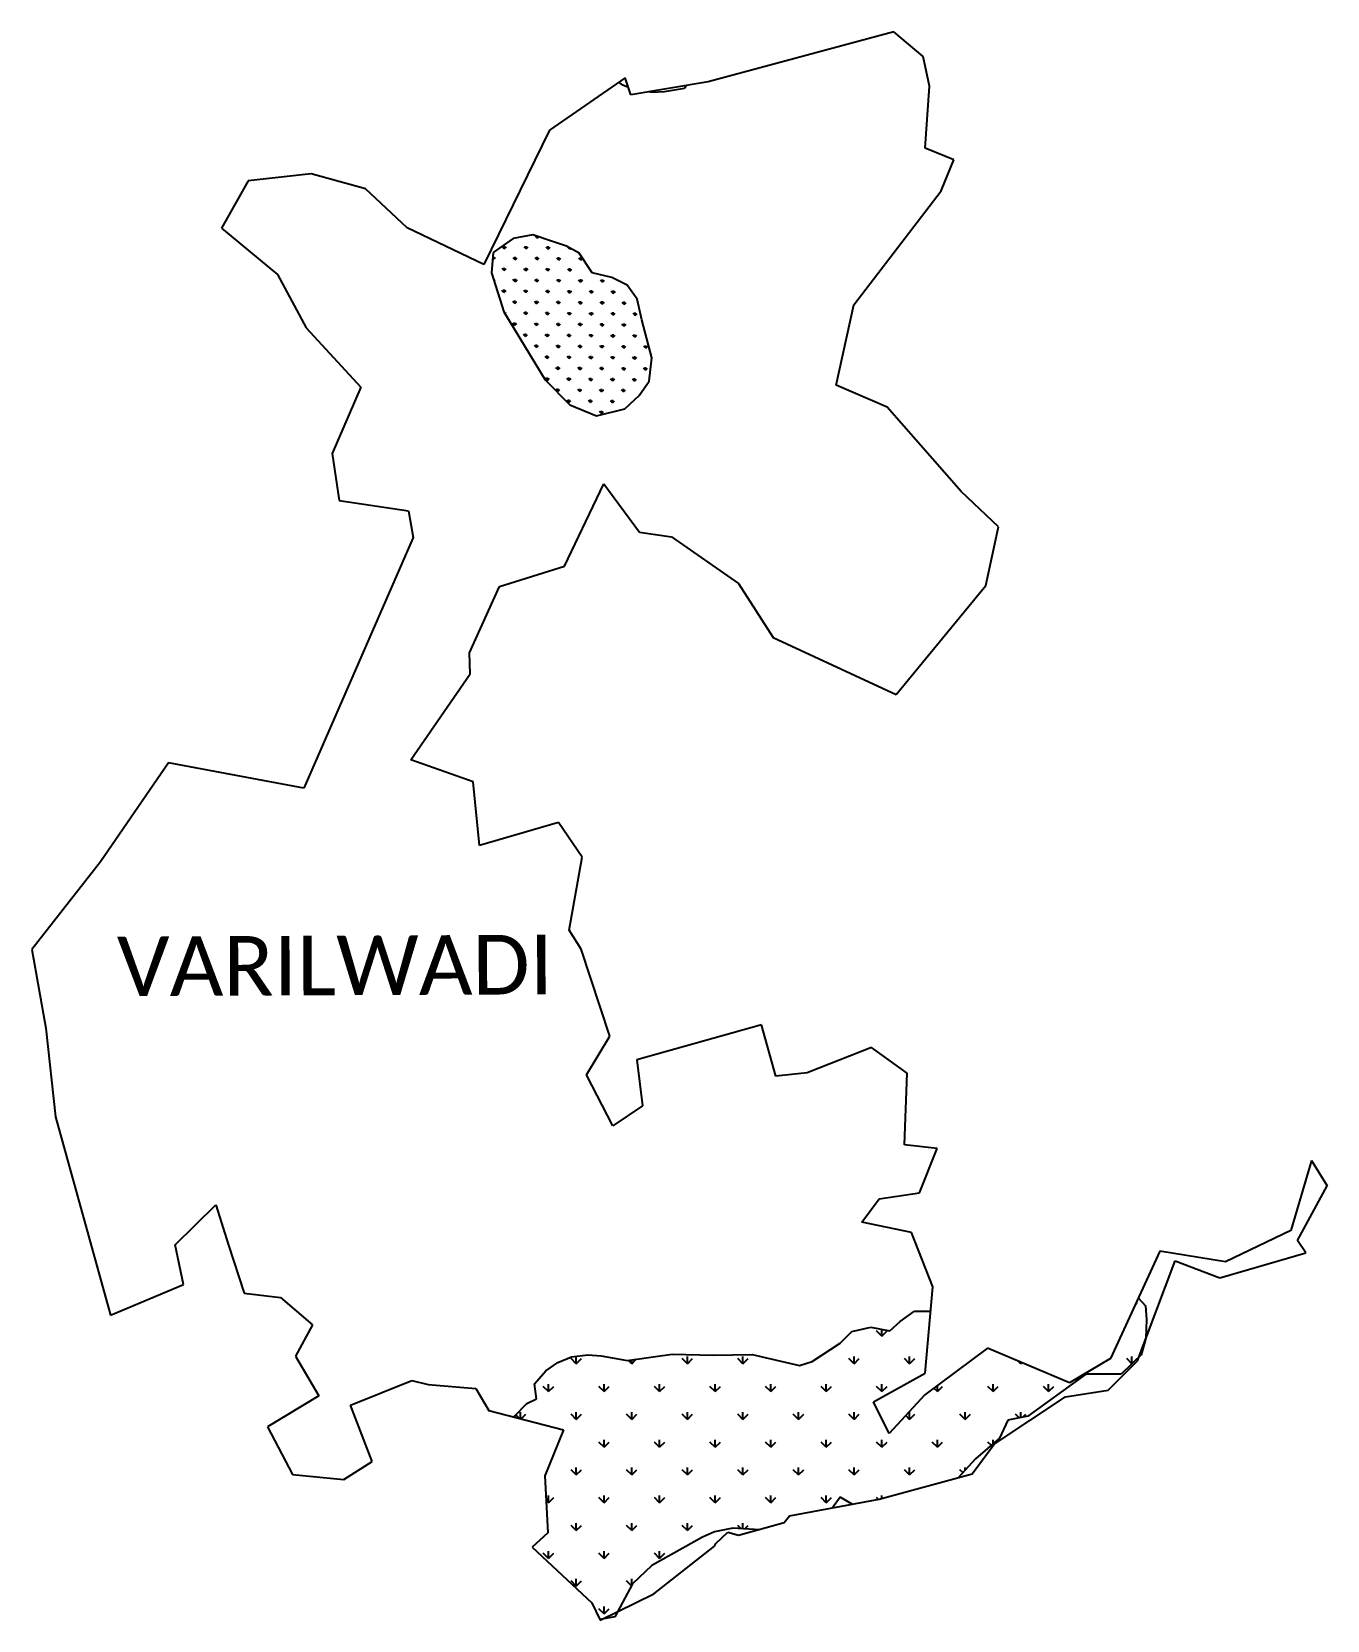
# Model space of a CAD drawing. Header units: metres. Extents: x 323483 to 325158, y 1833688 to 1835742.
import ezdxf

# ---------------------------------------------------------------- set-up
doc = ezdxf.new("R2010")
doc.units = ezdxf.units.M
for name, color, linetype in [('MANGROOVES', 112, 'Continuous'), ('village', 3, 'Continuous'), ('VILLAGE NAME', 250, 'Continuous')]:
    doc.layers.add(name, color=color, linetype=linetype)
doc.styles.add('MtXpl_Calibri', font='calibri.ttf')

msp = doc.modelspace()

# ---------------------------------------------------------------- linework, layer by layer
at = {"color": 3}
msp.add_line((325138, 1834282.5), (325158.2, 1834250), dxfattribs=at)
at = {"layer": 'MANGROOVES'}
for p, q in [((324247.3, 1835672.5), (324242.4, 1835676.3)), ((324254.8, 1835669.3), (324247.3, 1835672.5)), ((324285.6, 1835663), (324280.3, 1835663.7)), ((324301.4, 1835663.7), (324285.6, 1835663)), ((324327.2, 1835668.3), (324301.4, 1835663.7)), ((324330, 1835672.1), (324327.2, 1835668.3)), ((324105.8, 1835474.2), (324079.7, 1835456.3)), ((324131.3, 1835479.2), (324105.8, 1835474.2)), ((324155.4, 1835470.8), (324131.3, 1835479.2)), ((324079.7, 1835456.3), (324077.8, 1835430)), ((324174.6, 1835464.6), (324155.4, 1835470.8)), ((324191.1, 1835455.2), (324174.6, 1835464.6)), ((324207.9, 1835429.9), (324191.1, 1835455.2)), ((324077.8, 1835430), (324093.8, 1835379.4)), ((324233.1, 1835423.7), (324207.9, 1835429.9)), ((324253, 1835414.1), (324233.1, 1835423.7)), ((324266.1, 1835396.1), (324253, 1835414.1)), ((324272.2, 1835369.3), (324266.1, 1835396.1)), ((324093.8, 1835379.4), (324147.3, 1835291.5)), ((324284.8, 1835320.2), (324272.2, 1835369.3)), ((324281.6, 1835290.1), (324284.8, 1835320.2)), ((324147.3, 1835291.5), (324179, 1835259.5)), ((324268.7, 1835271.5), (324281.6, 1835290.1)), ((324250.1, 1835254.1), (324268.7, 1835271.5)), ((324179, 1835259.5), (324213.6, 1835244.9)), ((324213.6, 1835244.9), (324250.1, 1835254.1)), ((324914.1, 1834104.7), (324923.2, 1834094.6)), ((324605.9, 1834074.5), (324624.6, 1834087.8)), ((324624.6, 1834087.8), (324645.5, 1834087.7)), ((324923.2, 1834094.6), (324924.5, 1834077)), ((324924.5, 1834077), (324923.8, 1834052.8)), ((324528.5, 1834046.4), (324543.5, 1834061.7)), ((324543.5, 1834061.7), (324568.2, 1834067.1)), ((324568.2, 1834067.1), (324592.5, 1834062.5)), ((324592.5, 1834062.5), (324605.9, 1834074.5)), ((324492.1, 1834022.6), (324528.5, 1834046.4)), ((324923.8, 1834052.8), (324917.7, 1834031.5)), ((324147.8, 1834010.5), (324163.5, 1834021.6)), ((324163.5, 1834021.6), (324181, 1834029)), ((324181, 1834029), (324202.4, 1834031.5)), ((324202.4, 1834031.5), (324219.3, 1834030.1)), ((324219.3, 1834030.1), (324239.1, 1834026.6)), ((324239.1, 1834026.6), (324253, 1834023.9)), ((324253, 1834023.9), (324311.3, 1834032.3)), ((324311.3, 1834032.3), (324364.9, 1834030.9)), ((324364.9, 1834030.9), (324414.9, 1834031.9)), ((324414.9, 1834031.9), (324475.7, 1834017.4)), ((324475.7, 1834017.4), (324492.1, 1834022.6)), ((324917.7, 1834031.5), (324891.8, 1834006.6)), ((324133.3, 1833993.7), (324147.8, 1834010.5)), ((324135.9, 1833974.5), (324133.3, 1833993.7)), ((324841.4, 1834003), (324771.1, 1833952)), ((324845.9, 1834006.5), (324841.4, 1834003)), ((324891.8, 1834006.6), (324845.9, 1834006.5)), ((324123.6, 1833968.6), (324135.9, 1833974.5)), ((324107.5, 1833951), (324108.2, 1833952.9)), ((324108.2, 1833952.9), (324123.6, 1833968.6)), ((324771.1, 1833952), (324745.4, 1833947.1)), ((324745.4, 1833947.1), (324734.3, 1833923.8)), ((324734.3, 1833923.8), (324703.6, 1833897)), ((324703.6, 1833897), (324681.1, 1833872.6)), ((324528.5, 1833847.6), (324518.6, 1833833.8)), ((324544.1, 1833838.5), (324528.5, 1833847.6)), ((324350.4, 1833795.7), (324284.9, 1833759.3)), ((324366, 1833802.6), (324350.4, 1833795.7)), ((324389.7, 1833807.5), (324366, 1833802.6)), ((324424.7, 1833805.4), (324389.7, 1833807.5)), ((324284.9, 1833759.3), (324260.2, 1833735.5)), ((324260.2, 1833735.5), (324237.1, 1833692.9)), ((324237.1, 1833692.9), (324217.7, 1833689.4))]:
    msp.add_line(p, q, dxfattribs=at)
at = {"layer": 'MANGROOVES', "linetype": 'Continuous'}
for p, q in [((324136.8, 1835474.9), (324134.2, 1835477.6)), ((324136.8, 1835474.9), (324136.8, 1835477.3)), ((324136.8, 1835474.9), (324138.6, 1835476.7)), ((324080, 1835447.1), (324080.1, 1835450.8)), ((324094.3, 1835461.1), (324091.6, 1835463.8)), ((324094.3, 1835461.1), (324094.3, 1835464.8)), ((324094.3, 1835461.1), (324096.9, 1835463.7)), ((324122.6, 1835460.9), (324119.9, 1835463.5)), ((324122.6, 1835460.9), (324122.6, 1835464.6)), ((324122.6, 1835460.9), (324125.2, 1835463.5)), ((324150.8, 1835460.6), (324148.2, 1835463.3)), ((324150.8, 1835460.6), (324150.9, 1835464.4)), ((324150.8, 1835460.6), (324153.5, 1835463.3)), ((324179.1, 1835460.4), (324176.5, 1835463.1)), ((324179.1, 1835460.4), (324179.1, 1835462)), ((324179.1, 1835460.4), (324180.1, 1835461.4)), ((324080, 1835447.1), (324079.1, 1835448)), ((324080, 1835447.1), (324082.7, 1835449.7)), ((324094.1, 1835432.8), (324091.4, 1835435.5)), ((324094.1, 1835432.8), (324094.1, 1835436.5)), ((324094.1, 1835432.8), (324096.7, 1835435.4)), ((324108.3, 1835446.8), (324105.7, 1835449.5)), ((324108.3, 1835446.8), (324108.3, 1835450.6)), ((324108.3, 1835446.8), (324111, 1835449.5)), ((324122.3, 1835432.6), (324119.7, 1835435.2)), ((324122.3, 1835432.6), (324122.4, 1835436.3)), ((324122.3, 1835432.6), (324125, 1835435.2)), ((324136.6, 1835446.6), (324134, 1835449.3)), ((324136.6, 1835446.6), (324136.6, 1835450.4)), ((324136.6, 1835446.6), (324139.3, 1835449.2)), ((324150.6, 1835432.4), (324148, 1835435)), ((324150.6, 1835432.4), (324150.6, 1835436.1)), ((324150.6, 1835432.4), (324153.3, 1835435)), ((324164.9, 1835446.4), (324162.2, 1835449.1)), ((324164.9, 1835446.4), (324164.9, 1835450.1)), ((324164.9, 1835446.4), (324167.5, 1835449)), ((324178.9, 1835432.1), (324176.3, 1835434.8)), ((324178.9, 1835432.1), (324178.9, 1835435.9)), ((324178.9, 1835432.1), (324181.6, 1835434.8)), ((324193.2, 1835446.2), (324190.5, 1835448.8)), ((324193.2, 1835446.2), (324193.2, 1835449.9)), ((324193.2, 1835446.2), (324195.5, 1835448.5)), ((324205.3, 1835433.8), (324204.6, 1835434.6)), ((324080.9, 1835419.9), (324082.5, 1835421.4)), ((324108.1, 1835418.5), (324105.5, 1835421.2)), ((324108.1, 1835418.5), (324108.1, 1835422.3)), ((324108.1, 1835418.5), (324110.8, 1835421.2)), ((324136.4, 1835418.3), (324133.7, 1835421)), ((324136.4, 1835418.3), (324136.4, 1835422.1)), ((324136.4, 1835418.3), (324139, 1835421)), ((324164.6, 1835418.1), (324162, 1835420.8)), ((324164.6, 1835418.1), (324164.7, 1835421.9)), ((324164.6, 1835418.1), (324167.3, 1835420.7)), ((324192.9, 1835417.9), (324190.3, 1835420.5)), ((324192.9, 1835417.9), (324193, 1835421.6)), ((324192.9, 1835417.9), (324195.6, 1835420.5)), ((324221.2, 1835417.7), (324218.6, 1835420.3)), ((324221.2, 1835417.7), (324221.2, 1835421.4)), ((324221.2, 1835417.7), (324223.9, 1835420.3)), ((324093.8, 1835404.5), (324091.2, 1835407.2)), ((324093.8, 1835404.5), (324093.9, 1835408.3)), ((324093.8, 1835404.5), (324096.5, 1835407.1)), ((324107.9, 1835390.3), (324105.2, 1835392.9)), ((324107.9, 1835390.3), (324107.9, 1835394)), ((324107.9, 1835390.3), (324110.5, 1835392.9)), ((324122.1, 1835404.3), (324119.5, 1835407)), ((324122.1, 1835404.3), (324122.1, 1835408)), ((324122.1, 1835404.3), (324124.8, 1835406.9)), ((324136.1, 1835390), (324133.5, 1835392.7)), ((324136.1, 1835390), (324136.2, 1835393.8)), ((324136.1, 1835390), (324138.8, 1835392.7)), ((324150.4, 1835404.1), (324147.8, 1835406.7)), ((324150.4, 1835404.1), (324150.4, 1835407.8)), ((324150.4, 1835404.1), (324153.1, 1835406.7)), ((324164.4, 1835389.8), (324161.8, 1835392.5)), ((324164.4, 1835389.8), (324164.5, 1835393.6)), ((324164.4, 1835389.8), (324167.1, 1835392.4)), ((324178.7, 1835403.8), (324176, 1835406.5)), ((324178.7, 1835403.8), (324178.7, 1835407.6)), ((324178.7, 1835403.8), (324181.4, 1835406.5)), ((324192.7, 1835389.6), (324190.1, 1835392.3)), ((324192.7, 1835389.6), (324192.7, 1835393.3)), ((324192.7, 1835389.6), (324195.4, 1835392.2)), ((324207, 1835403.6), (324204.3, 1835406.3)), ((324207, 1835403.6), (324207, 1835407.4)), ((324207, 1835403.6), (324209.6, 1835406.3)), ((324221, 1835389.4), (324218.4, 1835392)), ((324221, 1835389.4), (324221, 1835393.1)), ((324221, 1835389.4), (324223.7, 1835392)), ((324235.2, 1835403.4), (324232.6, 1835406.1)), ((324235.2, 1835403.4), (324235.3, 1835407.2)), ((324235.2, 1835403.4), (324237.9, 1835406)), ((324249.3, 1835389.1), (324246.6, 1835391.8)), ((324249.3, 1835389.1), (324249.3, 1835392.9)), ((324249.3, 1835389.1), (324251.9, 1835391.8)), ((324093.6, 1835379.8), (324093.6, 1835380)), ((324094.9, 1835377.5), (324096.3, 1835378.9)), ((324121.9, 1835376), (324119.3, 1835378.7)), ((324121.9, 1835376), (324121.9, 1835379.8)), ((324121.9, 1835376), (324124.6, 1835378.6)), ((324150.2, 1835375.8), (324147.5, 1835378.5)), ((324150.2, 1835375.8), (324150.2, 1835379.5)), ((324150.2, 1835375.8), (324152.8, 1835378.4)), ((324178.5, 1835375.6), (324175.8, 1835378.2)), ((324178.5, 1835375.6), (324178.5, 1835379.3)), ((324178.5, 1835375.6), (324181.1, 1835378.2)), ((324206.7, 1835375.3), (324204.1, 1835378)), ((324206.7, 1835375.3), (324206.8, 1835379.1)), ((324206.7, 1835375.3), (324209.4, 1835378)), ((324235, 1835375.1), (324232.4, 1835377.8)), ((324235, 1835375.1), (324235.1, 1835378.9)), ((324235, 1835375.1), (324237.7, 1835377.7)), ((324263.3, 1835374.9), (324260.7, 1835377.6)), ((324263.3, 1835374.9), (324263.3, 1835378.6)), ((324263.3, 1835374.9), (324266, 1835377.5)), ((324107.6, 1835362), (324105, 1835364.7)), ((324107.6, 1835362), (324107.7, 1835365.7)), ((324107.6, 1835362), (324110.3, 1835364.6)), ((324121.7, 1835347.7), (324119, 1835350.4)), ((324121.7, 1835347.7), (324121.7, 1835351.5)), ((324121.7, 1835347.7), (324124.3, 1835350.4)), ((324135.9, 1835361.8), (324133.3, 1835364.4)), ((324135.9, 1835361.8), (324136, 1835365.5)), ((324135.9, 1835361.8), (324138.6, 1835364.4)), ((324150, 1835347.5), (324147.3, 1835350.2)), ((324150, 1835347.5), (324150, 1835351.3)), ((324150, 1835347.5), (324152.6, 1835350.1)), ((324164.2, 1835361.5), (324161.6, 1835364.2)), ((324164.2, 1835361.5), (324164.2, 1835365.3)), ((324164.2, 1835361.5), (324166.9, 1835364.2)), ((324178.2, 1835347.3), (324175.6, 1835350)), ((324178.2, 1835347.3), (324178.3, 1835351)), ((324178.2, 1835347.3), (324180.9, 1835349.9)), ((324192.5, 1835361.3), (324189.9, 1835364)), ((324192.5, 1835361.3), (324192.5, 1835365.1)), ((324192.5, 1835361.3), (324195.2, 1835363.9)), ((324206.5, 1835347.1), (324203.9, 1835349.7)), ((324206.5, 1835347.1), (324206.5, 1835350.8)), ((324206.5, 1835347.1), (324209.2, 1835349.7)), ((324220.8, 1835361.1), (324218.1, 1835363.8)), ((324220.8, 1835361.1), (324220.8, 1835364.8)), ((324220.8, 1835361.1), (324223.4, 1835363.7)), ((324234.8, 1835346.8), (324232.2, 1835349.5)), ((324234.8, 1835346.8), (324234.8, 1835350.6)), ((324234.8, 1835346.8), (324237.5, 1835349.5)), ((324249.1, 1835360.9), (324246.4, 1835363.5)), ((324249.1, 1835360.9), (324249.1, 1835364.6)), ((324249.1, 1835360.9), (324251.7, 1835363.5)), ((324263.1, 1835346.6), (324260.5, 1835349.3)), ((324263.1, 1835346.6), (324263.1, 1835350.4)), ((324263.1, 1835346.6), (324265.8, 1835349.2)), ((324135.7, 1835333.5), (324133.1, 1835336.1)), ((324135.7, 1835333.5), (324135.7, 1835337.2)), ((324135.7, 1835333.5), (324138.4, 1835336.1)), ((324164, 1835333.2), (324161.4, 1835335.9)), ((324164, 1835333.3), (324164, 1835337)), ((324164, 1835333.2), (324166.7, 1835335.9)), ((324192.3, 1835333), (324189.6, 1835335.7)), ((324192.3, 1835333), (324192.3, 1835336.8)), ((324192.3, 1835333), (324194.9, 1835335.7)), ((324220.5, 1835332.8), (324217.9, 1835335.5)), ((324220.5, 1835332.8), (324220.6, 1835336.6)), ((324220.5, 1835332.8), (324223.2, 1835335.4)), ((324248.8, 1835332.6), (324246.2, 1835335.3)), ((324248.8, 1835332.6), (324248.9, 1835336.3)), ((324248.8, 1835332.6), (324251.5, 1835335.2)), ((324277.1, 1835332.4), (324274.5, 1835335)), ((324277.1, 1835332.4), (324277.1, 1835336.1)), ((324277.1, 1835332.4), (324279.8, 1835335)), ((324137.6, 1835307.3), (324138.1, 1835307.8)), ((324149.7, 1835319.2), (324147.1, 1835321.9)), ((324149.7, 1835319.2), (324149.8, 1835323)), ((324149.7, 1835319.2), (324152.4, 1835321.8)), ((324163.8, 1835305), (324161.1, 1835307.6)), ((324163.8, 1835305), (324163.8, 1835308.7)), ((324163.8, 1835305), (324166.4, 1835307.6)), ((324178, 1835319), (324175.4, 1835321.7)), ((324178, 1835319), (324178, 1835322.7)), ((324178, 1835319), (324180.7, 1835321.6)), ((324192, 1835304.7), (324189.4, 1835307.4)), ((324192, 1835304.7), (324192.1, 1835308.5)), ((324192, 1835304.7), (324194.7, 1835307.4)), ((324206.3, 1835318.8), (324203.7, 1835321.4)), ((324206.3, 1835318.8), (324206.3, 1835322.5)), ((324206.3, 1835318.8), (324209, 1835321.4)), ((324220.3, 1835304.5), (324217.7, 1835307.2)), ((324220.3, 1835304.5), (324220.4, 1835308.3)), ((324220.3, 1835304.5), (324223, 1835307.2)), ((324234.6, 1835318.6), (324231.9, 1835321.2)), ((324234.6, 1835318.6), (324234.6, 1835322.3)), ((324234.6, 1835318.6), (324237.3, 1835321.2)), ((324248.6, 1835304.3), (324248.6, 1835308)), ((324262.9, 1835318.3), (324260.2, 1835321)), ((324262.9, 1835318.3), (324262.9, 1835322.1)), ((324262.9, 1835318.3), (324265.5, 1835321)), ((324276.9, 1835304.1), (324276.9, 1835307.8)), ((324149.5, 1835290.9), (324146.9, 1835293.6)), ((324149.5, 1835290.9), (324149.5, 1835294.7)), ((324149.5, 1835290.9), (324152.2, 1835293.6)), ((324177.8, 1835290.7), (324175.2, 1835293.4)), ((324177.8, 1835290.7), (324177.8, 1835294.5)), ((324177.8, 1835290.7), (324180.5, 1835293.3)), ((324206.1, 1835290.5), (324203.4, 1835293.2)), ((324206.1, 1835290.5), (324206.1, 1835294.2)), ((324206.1, 1835290.5), (324208.7, 1835293.1)), ((324234.4, 1835290.3), (324231.7, 1835292.9)), ((324234.4, 1835290.3), (324234.4, 1835294)), ((324234.4, 1835290.3), (324237, 1835292.9)), ((324248.6, 1835304.3), (324246, 1835307)), ((324248.6, 1835304.3), (324251.3, 1835306.9)), ((324262.6, 1835290), (324260, 1835292.7)), ((324262.6, 1835290), (324262.7, 1835293.8)), ((324262.6, 1835290), (324265.3, 1835292.7)), ((324276.9, 1835304.1), (324274.3, 1835306.7)), ((324276.9, 1835304.1), (324279.6, 1835306.7)), ((324163.5, 1835276.7), (324160.9, 1835279.4)), ((324163.5, 1835276.7), (324163.6, 1835280.4)), ((324163.5, 1835276.7), (324166.2, 1835279.3)), ((324177.6, 1835262.4), (324177.6, 1835266.2)), ((324191.8, 1835276.5), (324189.2, 1835279.1)), ((324191.8, 1835276.5), (324191.8, 1835280.2)), ((324191.8, 1835276.5), (324194.5, 1835279.1)), ((324205.9, 1835262.2), (324205.9, 1835266)), ((324220.1, 1835276.2), (324217.5, 1835278.9)), ((324220.1, 1835276.2), (324220.1, 1835280)), ((324220.1, 1835276.2), (324222.8, 1835278.9)), ((324248.4, 1835276), (324245.8, 1835278.7)), ((324248.4, 1835276), (324248.4, 1835279.8)), ((324248.4, 1835276), (324251.1, 1835278.6)), ((324177.6, 1835262.4), (324174.9, 1835265.1)), ((324177.6, 1835262.4), (324180.2, 1835265.1)), ((324205.9, 1835262.2), (324203.2, 1835264.9)), ((324205.9, 1835262.2), (324208.5, 1835264.8)), ((324219.9, 1835248), (324217.3, 1835250.6)), ((324219.9, 1835248), (324219.9, 1835251.7)), ((324219.9, 1835248), (324222.6, 1835250.6)), ((324234.1, 1835262), (324231.5, 1835264.7)), ((324234.1, 1835262), (324234.2, 1835265.7)), ((324234.1, 1835262), (324236.8, 1835264.6)), ((324260.4, 1835263.8), (324259.8, 1835264.4)), ((324910, 1834096), (324912.4, 1834098.3)), ((324582.4, 1834055.7), (324575.6, 1834062.4)), ((324582.4, 1834055.7), (324582.4, 1834064.4)), ((324582.4, 1834055.7), (324589.1, 1834062.4)), ((324187.2, 1834019.7), (324180.5, 1834026.5)), ((324187.2, 1834019.7), (324187.2, 1834029.3)), ((324187.2, 1834019.7), (324194, 1834026.5)), ((324259.1, 1834019.7), (324254.7, 1834024.1)), ((324259.1, 1834019.7), (324264.9, 1834025.6)), ((324259.1, 1834019.7), (324259.1, 1834024.8)), ((324330.9, 1834019.7), (324324.2, 1834026.5)), ((324330.9, 1834019.7), (324330.9, 1834029.3)), ((324330.9, 1834019.7), (324337.7, 1834026.5)), ((324402.8, 1834019.7), (324396, 1834026.5)), ((324402.8, 1834019.7), (324402.8, 1834029.3)), ((324402.8, 1834019.7), (324409.5, 1834026.5)), ((324546.5, 1834019.7), (324539.7, 1834026.5)), ((324546.5, 1834019.7), (324546.5, 1834029.3)), ((324546.5, 1834019.7), (324553.2, 1834026.5)), ((324618.3, 1834019.7), (324611.6, 1834026.5)), ((324618.3, 1834019.7), (324618.3, 1834029.3)), ((324618.3, 1834019.7), (324625, 1834026.5)), ((324762, 1834019.7), (324758.1, 1834023.6)), ((324762, 1834019.7), (324762, 1834022)), ((324762, 1834019.7), (324763.6, 1834021.3)), ((324905.6, 1834019.8), (324898.9, 1834026.5)), ((324905.7, 1834019.9), (324905.7, 1834029.3)), ((324910.6, 1834024.7), (324912.4, 1834026.5)), ((324151.3, 1833983.8), (324151.3, 1833993.4)), ((324223.2, 1833983.8), (324223.2, 1833993.4)), ((324295, 1833983.8), (324295, 1833993.4)), ((324366.9, 1833983.8), (324366.9, 1833993.4)), ((324438.7, 1833983.8), (324438.7, 1833993.4)), ((324510.5, 1833983.8), (324510.5, 1833993.4)), ((324582.4, 1833983.8), (324582.4, 1833993.4)), ((324726.1, 1833983.8), (324726.1, 1833993.4)), ((324797.9, 1833983.8), (324797.9, 1833993.4)), ((324151.3, 1833983.8), (324144.6, 1833990.6)), ((324151.3, 1833983.8), (324158.1, 1833990.6)), ((324223.2, 1833983.8), (324216.4, 1833990.6)), ((324223.2, 1833983.8), (324229.9, 1833990.6)), ((324295, 1833983.8), (324288.3, 1833990.6)), ((324295, 1833983.8), (324301.7, 1833990.6)), ((324366.9, 1833983.8), (324360.1, 1833990.6)), ((324366.9, 1833983.8), (324373.6, 1833990.6)), ((324438.7, 1833983.8), (324432, 1833990.6)), ((324438.7, 1833983.8), (324445.4, 1833990.6)), ((324510.5, 1833983.8), (324503.8, 1833990.6)), ((324510.5, 1833983.8), (324517.3, 1833990.6)), ((324582.4, 1833983.8), (324575.6, 1833990.6)), ((324582.4, 1833983.8), (324589.1, 1833990.6)), ((324654.2, 1833983.8), (324649.5, 1833988.5)), ((324654.2, 1833983.8), (324654.2, 1833992)), ((324654.2, 1833983.8), (324661, 1833990.6)), ((324726.1, 1833983.8), (324719.3, 1833990.6)), ((324726.1, 1833983.8), (324732.8, 1833990.6)), ((324797.9, 1833983.8), (324791.2, 1833990.6)), ((324797.9, 1833983.8), (324804.6, 1833990.6)), ((324114.1, 1833949.2), (324109.3, 1833954)), ((324115.4, 1833948.9), (324115.4, 1833957.4)), ((324116.2, 1833948.7), (324122.1, 1833954.6)), ((324187.2, 1833947.9), (324180.5, 1833954.6)), ((324187.2, 1833947.9), (324187.2, 1833957.4)), ((324187.2, 1833947.9), (324194, 1833954.6)), ((324259.1, 1833947.9), (324252.4, 1833954.6)), ((324259.1, 1833947.9), (324259.1, 1833957.4)), ((324259.1, 1833947.9), (324265.8, 1833954.6)), ((324330.9, 1833947.9), (324324.2, 1833954.6)), ((324330.9, 1833947.9), (324330.9, 1833957.4)), ((324330.9, 1833947.9), (324337.7, 1833954.6)), ((324402.8, 1833947.9), (324396, 1833954.6)), ((324402.8, 1833947.9), (324402.8, 1833957.4)), ((324402.8, 1833947.9), (324409.5, 1833954.6)), ((324474.6, 1833947.9), (324467.9, 1833954.6)), ((324474.6, 1833947.9), (324474.6, 1833957.4)), ((324474.6, 1833947.9), (324481.3, 1833954.6)), ((324546.5, 1833947.9), (324539.7, 1833954.6)), ((324546.5, 1833947.9), (324546.5, 1833957.4)), ((324546.5, 1833947.9), (324553.2, 1833954.6)), ((324618.3, 1833947.9), (324613.3, 1833952.9)), ((324618.3, 1833947.9), (324618.3, 1833957.4)), ((324618.3, 1833947.9), (324625, 1833954.6)), ((324690.1, 1833947.9), (324683.4, 1833954.6)), ((324690.1, 1833947.9), (324690.1, 1833957.4)), ((324690.1, 1833947.9), (324696.9, 1833954.6)), ((324760, 1833949.9), (324755.2, 1833954.6)), ((324762, 1833950.2), (324762, 1833957.4)), ((324764.8, 1833950.8), (324768.7, 1833954.6)), ((324223.2, 1833912), (324216.4, 1833918.7)), ((324223.2, 1833912), (324223.2, 1833921.5)), ((324223.2, 1833912), (324229.9, 1833918.7)), ((324295, 1833912), (324288.3, 1833918.7)), ((324295, 1833912), (324295, 1833921.5)), ((324295, 1833912), (324301.7, 1833918.7)), ((324366.9, 1833912), (324360.1, 1833918.7)), ((324366.9, 1833912), (324366.9, 1833921.5)), ((324366.9, 1833912), (324373.6, 1833918.7)), ((324438.7, 1833912), (324432, 1833918.7)), ((324438.7, 1833912), (324438.7, 1833921.5)), ((324438.7, 1833912), (324445.4, 1833918.7)), ((324510.5, 1833912), (324503.8, 1833918.7)), ((324510.5, 1833912), (324510.5, 1833921.5)), ((324510.5, 1833912), (324517.3, 1833918.7)), ((324582.4, 1833912), (324575.6, 1833918.7)), ((324582.4, 1833912), (324582.4, 1833921.5)), ((324582.4, 1833912), (324589.1, 1833918.7)), ((324654.2, 1833912), (324647.5, 1833918.7)), ((324654.2, 1833912), (324654.2, 1833921.5)), ((324654.2, 1833912), (324661, 1833918.7)), ((324723.6, 1833914.5), (324719.3, 1833918.7)), ((324726.1, 1833916.6), (324726.1, 1833921.5)), ((324187.2, 1833876.1), (324180.5, 1833882.8)), ((324187.2, 1833876.1), (324187.2, 1833885.6)), ((324187.2, 1833876.1), (324194, 1833882.8)), ((324259.1, 1833876.1), (324252.4, 1833882.8)), ((324259.1, 1833876.1), (324259.1, 1833885.6)), ((324259.1, 1833876.1), (324265.8, 1833882.8)), ((324330.9, 1833876.1), (324324.2, 1833882.8)), ((324330.9, 1833876.1), (324330.9, 1833885.6)), ((324330.9, 1833876.1), (324337.7, 1833882.8)), ((324402.8, 1833876.1), (324396, 1833882.8)), ((324402.8, 1833876.1), (324402.8, 1833885.6)), ((324402.8, 1833876.1), (324409.5, 1833882.8)), ((324474.6, 1833876.1), (324467.9, 1833882.8)), ((324474.6, 1833876.1), (324474.6, 1833885.6)), ((324474.6, 1833876.1), (324481.3, 1833882.8)), ((324546.5, 1833876.1), (324539.7, 1833882.8)), ((324546.5, 1833876.1), (324546.5, 1833885.6)), ((324546.5, 1833876.1), (324553.2, 1833882.8)), ((324618.3, 1833876.1), (324611.6, 1833882.8)), ((324618.3, 1833876.1), (324618.3, 1833885.6)), ((324618.3, 1833876.1), (324625, 1833882.8)), ((324687.1, 1833879.1), (324683.4, 1833882.8)), ((324690.1, 1833882.4), (324690.1, 1833885.6)), ((324151.3, 1833840.1), (324151.3, 1833849.7)), ((324223.2, 1833840.1), (324223.2, 1833849.7)), ((324295, 1833840.1), (324295, 1833849.7)), ((324366.9, 1833840.1), (324366.9, 1833849.7)), ((324438.7, 1833840.1), (324438.7, 1833849.7)), ((324510.5, 1833840.1), (324510.5, 1833849.7)), ((324582.4, 1833845.9), (324582.4, 1833849.7)), ((324151.3, 1833840.1), (324148.4, 1833843.1)), ((324151.3, 1833840.1), (324158.1, 1833846.9)), ((324223.2, 1833840.1), (324216.4, 1833846.9)), ((324223.2, 1833840.1), (324229.9, 1833846.9)), ((324295, 1833840.1), (324288.3, 1833846.9)), ((324295, 1833840.1), (324301.7, 1833846.9)), ((324366.9, 1833840.1), (324360.1, 1833846.9)), ((324366.9, 1833840.1), (324373.6, 1833846.9)), ((324438.7, 1833840.1), (324432, 1833846.9)), ((324438.7, 1833840.1), (324445.4, 1833846.9)), ((324510.5, 1833840.1), (324503.8, 1833846.9)), ((324510.5, 1833840.1), (324517.3, 1833846.9)), ((324577.8, 1833844.8), (324575.6, 1833846.9)), ((324187.2, 1833804.2), (324180.5, 1833811)), ((324187.2, 1833804.2), (324187.2, 1833813.7)), ((324187.2, 1833804.2), (324194, 1833811)), ((324259.1, 1833804.2), (324252.4, 1833811)), ((324259.1, 1833804.2), (324259.1, 1833813.7)), ((324259.1, 1833804.2), (324265.8, 1833811)), ((324330.9, 1833804.2), (324324.2, 1833811)), ((324330.9, 1833804.2), (324330.9, 1833813.7)), ((324330.9, 1833804.2), (324337.7, 1833811)), ((324400.1, 1833806.9), (324396, 1833811)), ((324402.8, 1833806.7), (324402.8, 1833813.7)), ((324405.2, 1833806.6), (324409.5, 1833811)), ((324151.3, 1833768.3), (324144.6, 1833775)), ((324151.3, 1833768.3), (324151.3, 1833777.8)), ((324151.3, 1833768.3), (324158.1, 1833775)), ((324223.2, 1833768.3), (324216.4, 1833775)), ((324223.2, 1833768.3), (324223.2, 1833777.8)), ((324223.2, 1833768.3), (324229.9, 1833775)), ((324295, 1833768.3), (324288.3, 1833775)), ((324295, 1833768.3), (324295, 1833777.8)), ((324295, 1833768.3), (324301.7, 1833775)), ((324187.2, 1833732.4), (324180.5, 1833739.1)), ((324187.2, 1833732.4), (324187.2, 1833741.9)), ((324187.2, 1833732.4), (324194, 1833739.1)), ((324258.7, 1833732.8), (324252.4, 1833739.1)), ((324259.1, 1833733.5), (324259.1, 1833741.9)), ((324223.2, 1833696.5), (324223.2, 1833706)), ((324223.2, 1833696.5), (324216.4, 1833703.2)), ((324223.2, 1833696.5), (324229.9, 1833703.2))]:
    msp.add_line(p, q, dxfattribs=at)
at = {"layer": 'village', "color": 3}
for p, q in [((324598, 1835741.5), (324358, 1835676.8)), ((324636, 1835709.6), (324598, 1835741.5)), ((324644.1, 1835671.2), (324636, 1835709.6)), ((324250.4, 1835681.8), (324152.7, 1835614.5)), ((324258, 1835660), (324250.4, 1835681.8)), ((324358, 1835676.8), (324258, 1835660)), ((324638.5, 1835590.9), (324644.1, 1835671.2)), ((324152.7, 1835614.5), (324067.6, 1835440.5)), ((324675.6, 1835575.8), (324638.5, 1835590.9)), ((324659.1, 1835535.8), (324675.6, 1835575.8)), ((323844.7, 1835557.7), (323763.1, 1835548.7)), ((323914.6, 1835538.6), (323844.7, 1835557.7)), ((323763.1, 1835548.7), (323728.8, 1835487.5)), ((323968.6, 1835488.3), (323914.6, 1835538.6)), ((324546.2, 1835388.5), (324659.1, 1835535.8)), ((323728.8, 1835487.5), (323801.1, 1835427.8)), ((324067.6, 1835440.5), (323968.6, 1835488.3)), ((323801.1, 1835427.8), (323838, 1835358.7)), ((324523.2, 1835284.6), (324546.2, 1835388.5)), ((323838, 1835358.7), (323908.8, 1835282)), ((323908.8, 1835282), (323871.6, 1835196.5)), ((324589.1, 1835256.2), (324523.2, 1835284.6)), ((324685.1, 1835147.3), (324589.1, 1835256.2)), ((323871.6, 1835196.5), (323880.7, 1835135.6)), ((324171.9, 1835050.7), (324223.1, 1835157)), ((324223.1, 1835157), (324268.9, 1835094.9)), ((324733.2, 1835101.8), (324685.1, 1835147.3)), ((323880.7, 1835135.6), (323970.2, 1835122.1)), ((323970.2, 1835122.1), (323976.5, 1835087.7)), ((324716.6, 1835025.9), (324733.2, 1835101.8)), ((323976.5, 1835087.7), (323835.2, 1834764)), ((324268.9, 1835094.9), (324310.5, 1835088.6)), ((324310.5, 1835088.6), (324397, 1835028.4)), ((324087.9, 1835024.4), (324171.9, 1835050.7)), ((324049.4, 1834938.9), (324087.9, 1835024.4)), ((324397, 1835028.4), (324441.8, 1834958.7)), ((324601.1, 1834885), (324716.6, 1835025.9)), ((324441.8, 1834958.7), (324601.1, 1834885)), ((324050.2, 1834911.7), (324049.4, 1834938.9)), ((323973.3, 1834800.6), (324050.2, 1834911.7)), ((323660, 1834796.7), (323572.4, 1834668.7)), ((323835.2, 1834764), (323660, 1834796.7)), ((324053.9, 1834772.2), (323973.3, 1834800.6)), ((324062.2, 1834689.6), (324053.9, 1834772.2)), ((324164.5, 1834719.6), (324062.2, 1834689.6)), ((324195, 1834674.7), (324164.5, 1834719.6)), ((324178.2, 1834580.1), (324195, 1834674.7)), ((323572.4, 1834668.7), (323483.3, 1834555.4)), ((324193.8, 1834555.7), (324178.2, 1834580.1)), ((323483.3, 1834555.4), (323501.5, 1834453.8)), ((324230.9, 1834443.4), (324193.8, 1834555.7)), ((323501.5, 1834453.8), (323513.9, 1834338.9)), ((324426.8, 1834458.1), (324265.4, 1834412.8)), ((324445.2, 1834391.5), (324426.8, 1834458.1)), ((324200.6, 1834393.1), (324230.9, 1834443.4)), ((324569.1, 1834428.7), (324485.9, 1834396.1)), ((324615.1, 1834395.5), (324569.1, 1834428.7)), ((324265.4, 1834412.8), (324273.1, 1834353.4)), ((324234.6, 1834327.4), (324200.6, 1834393.1)), ((324485.9, 1834396.1), (324445.2, 1834391.5)), ((324611.8, 1834302.7), (324615.1, 1834395.5)), ((324273.1, 1834353.4), (324234.6, 1834327.4)), ((323513.9, 1834338.9), (323585, 1834082.8)), ((324653.9, 1834298.2), (324611.8, 1834302.7)), ((324631.2, 1834240.6), (324653.9, 1834298.2)), ((325138, 1834282.5), (325111.3, 1834192.3)), ((324578.8, 1834233.1), (324631.2, 1834240.6)), ((325119.7, 1834179.1), (325158.2, 1834250)), ((323668.7, 1834173.7), (323721.1, 1834225.4)), ((323721.1, 1834225.4), (323737.6, 1834173)), ((324556.3, 1834202.8), (324578.8, 1834233.1)), ((324620.6, 1834189.6), (324556.3, 1834202.8)), ((324648.2, 1834119.1), (324620.6, 1834189.6)), ((325111.3, 1834192.3), (325026.8, 1834151.7)), ((325130.7, 1834163.4), (325119.7, 1834179.1)), ((323679.3, 1834122.5), (323668.7, 1834173.7)), ((323737.6, 1834173), (323758.1, 1834111.2)), ((324941.9, 1834165.3), (324878.1, 1834026.6)), ((325026.8, 1834151.7), (324941.9, 1834165.3)), ((325019.4, 1834131.1), (325130.7, 1834163.4)), ((324913.1, 1834023.5), (324961.8, 1834152.7)), ((324961.8, 1834152.7), (325019.4, 1834131.1)), ((323585, 1834082.8), (323679.3, 1834122.5)), ((324638.5, 1834007.7), (324648.2, 1834119.1)), ((323758.1, 1834111.2), (323805.1, 1834105.3)), ((323805.1, 1834105.3), (323846.3, 1834070.3)), ((323846.3, 1834070.3), (323824.2, 1834029.8)), ((324718.8, 1834040.2), (324637.9, 1833979.8)), ((324825, 1833995.3), (324718.8, 1834040.2)), ((323824.2, 1834029.8), (323854.4, 1833978.5)), ((324878.1, 1834026.6), (324825, 1833995.3)), ((324875, 1833985.8), (324913.1, 1834023.5)), ((323895.3, 1833966.5), (323974.6, 1833998.3)), ((323974.6, 1833998.3), (323995.8, 1833993)), ((323995.8, 1833993), (324057.6, 1833987.7)), ((324571.6, 1833970.8), (324638.5, 1834007.7)), ((323854.4, 1833978.5), (323788.2, 1833938.4)), ((324057.6, 1833987.7), (324074.1, 1833959.6)), ((324637.9, 1833979.8), (324592, 1833929.6)), ((324727.5, 1833915.8), (324819.6, 1833976.9)), ((324819.6, 1833976.9), (324875, 1833985.8)), ((323923.4, 1833893.4), (323895.3, 1833966.5)), ((324074.1, 1833959.6), (324170.6, 1833934.5)), ((324592, 1833929.6), (324571.6, 1833970.8)), ((323788.2, 1833938.4), (323820.5, 1833876.9)), ((324170.6, 1833934.5), (324146.6, 1833874.8)), ((324699.3, 1833877.5), (324727.5, 1833915.8)), ((323887, 1833870.3), (323923.4, 1833893.4)), ((323820.5, 1833876.9), (323887, 1833870.3)), ((324146.6, 1833874.8), (324150.7, 1833801.3)), ((324578.7, 1833844.9), (324699.3, 1833877.5)), ((324463, 1833823.5), (324578.7, 1833844.9)), ((324397.1, 1833798.4), (324456.1, 1833814.6)), ((324456.1, 1833814.6), (324463, 1833823.5)), ((324150.7, 1833801.3), (324130.2, 1833782.8)), ((324367.8, 1833787.4), (324383.1, 1833802)), ((324383.1, 1833802), (324397.1, 1833798.4)), ((324130.2, 1833782.8), (324207.4, 1833711)), ((324287.6, 1833722.6), (324365.9, 1833784)), ((324365.9, 1833784), (324367.8, 1833787.4)), ((324207.4, 1833711), (324218.2, 1833688.4)), ((324218.2, 1833688.4), (324287.6, 1833722.6))]:
    msp.add_line(p, q, dxfattribs=at)

# ---------------------------------------------------------------- texts
at = {"layer": 'VILLAGE NAME', "style": 'MtXpl_Calibri'}
msp.add_text('VARILWADI', height=77.02, rotation=0.2435, dxfattribs=at).set_placement((323593.6, 1834495))

doc.saveas('drawing.dxf')
